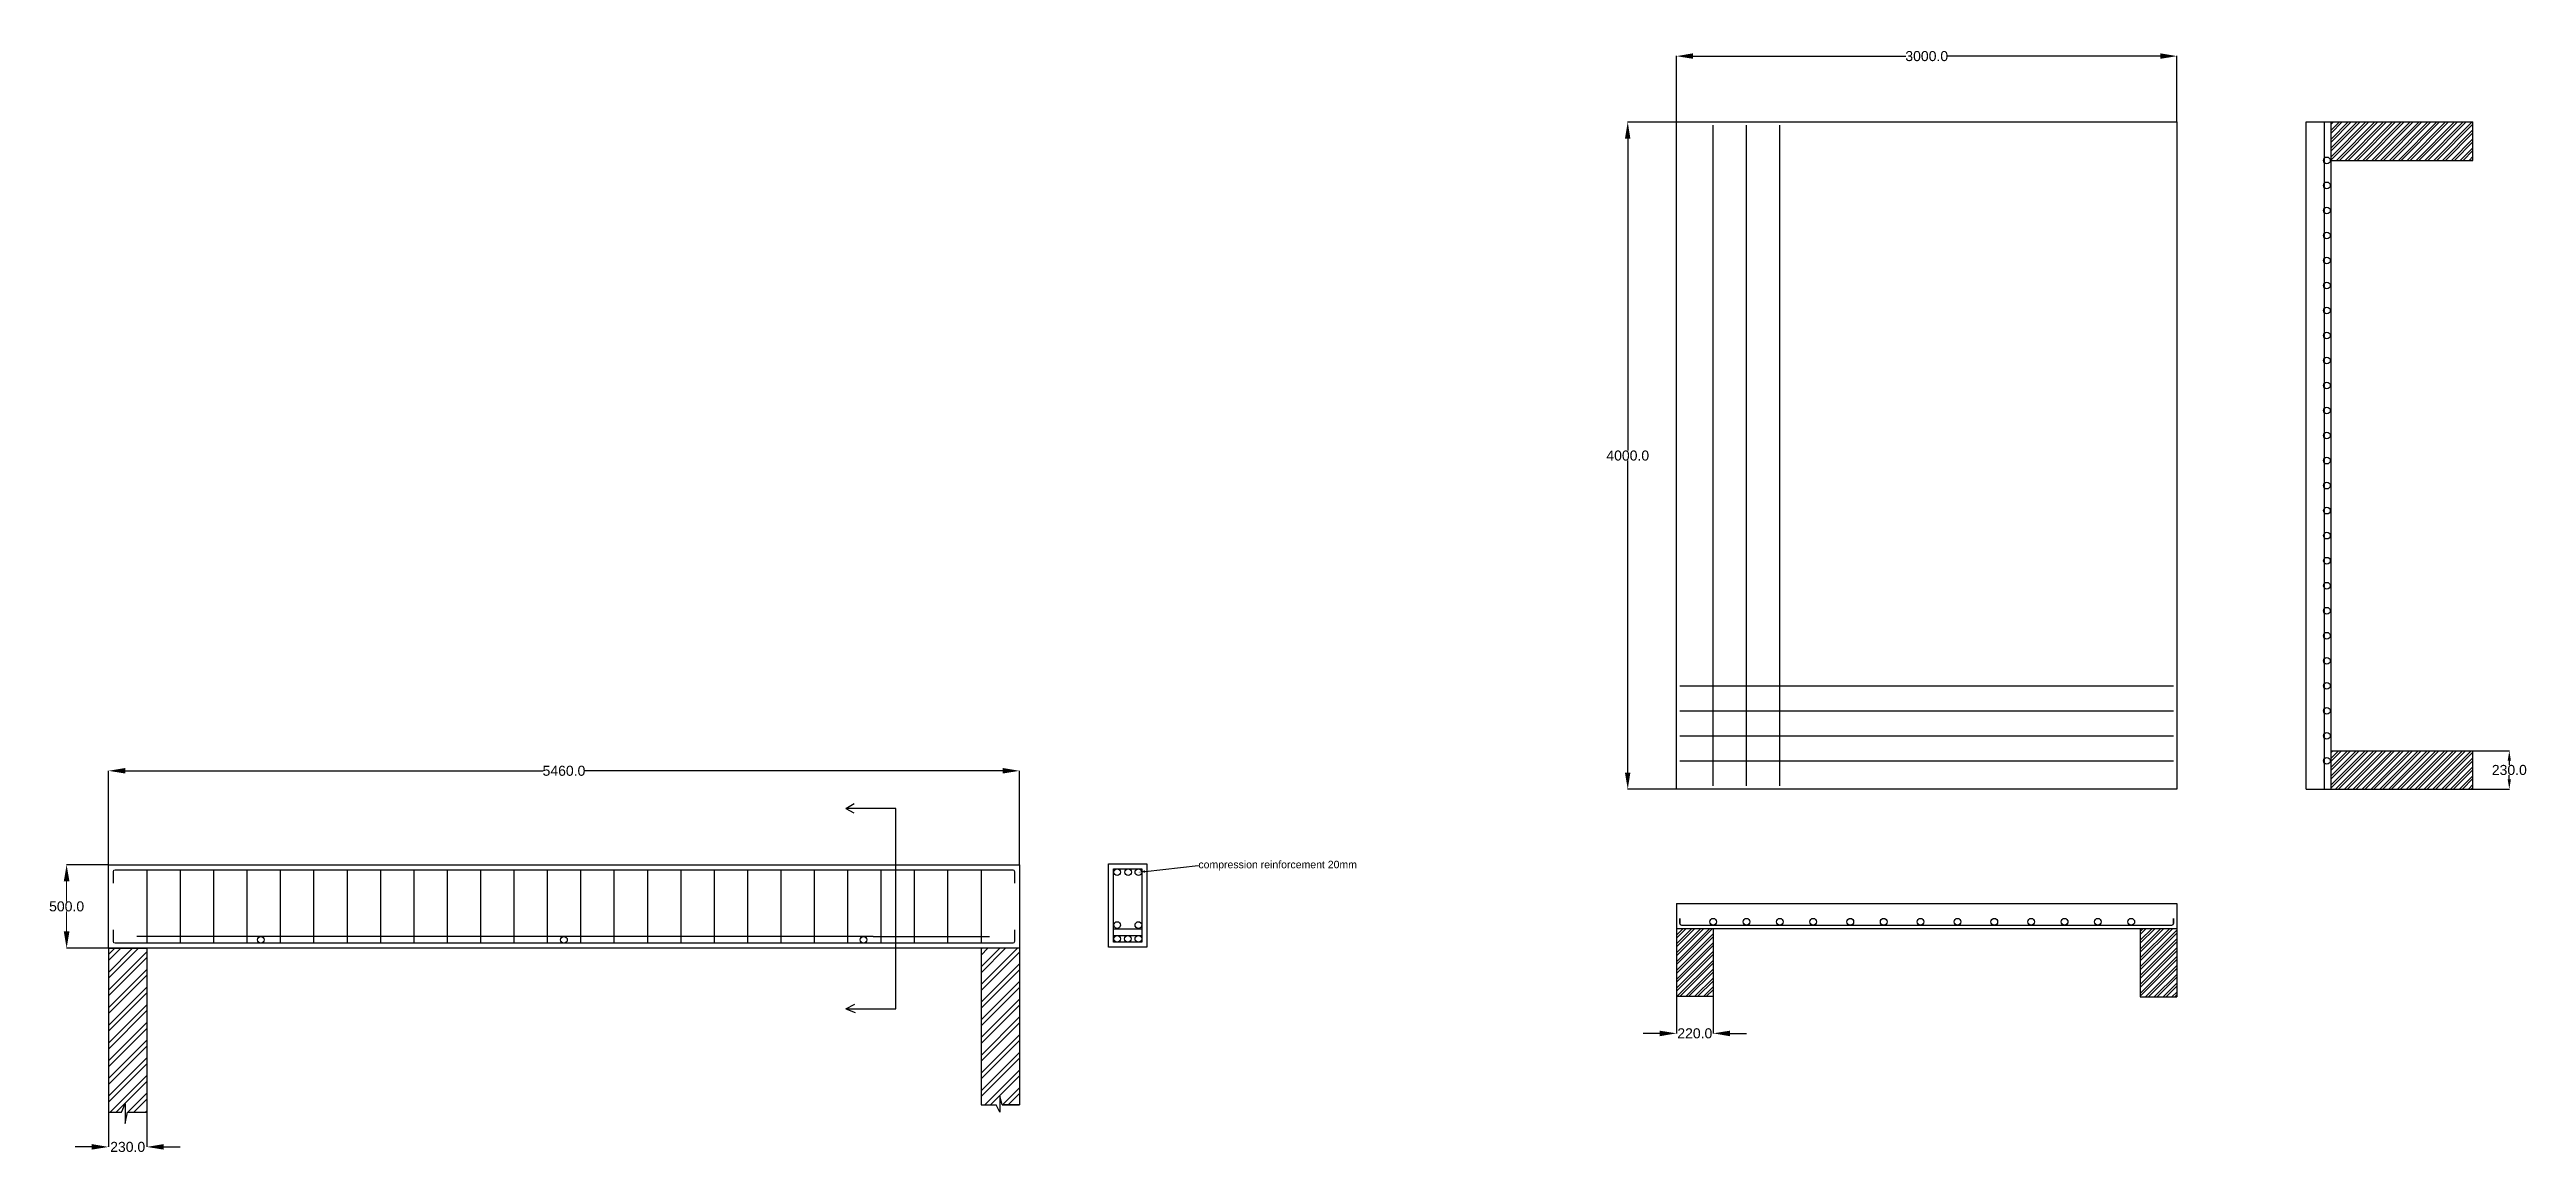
# Model space of a CAD drawing. Header units: millimetres. Extents: x 4097 to 18943, y -1409 to 5210.
import ezdxf
from ezdxf import colors
from ezdxf.entities.mleader import LeaderData, LeaderLine
from ezdxf.math import Vec2, Vec3

# ---------------------------------------------------------------- set-up
doc = ezdxf.new("R2010")
doc.units = ezdxf.units.MM
doc.header["$MEASUREMENT"] = 0
doc.styles.get("Standard").update_dxf_attribs({"font": 'arial.ttf'})
doc.dimstyles.get("Standard").update_dxf_attribs({"dimtxt": 0.18, "dimasz": 0.18, "dimexe": 0.18, "dimexo": 0.0625, "dimgap": 0.09, "dimtad": 0, "dimtih": 1, "dimtoh": 1, "dimdec": 4, "dimzin": 0, "dimdsep": 46, "dimtxsty": 'Standard', "dimcen": 0.09, "dimadec": 0, "dimazin": 0, "dimtfac": 1, "dimtdec": 4, "dimtofl": 0, "dimtmove": 0, "dimatfit": 3, "dimfxl": 1, "dimtolj": 1, "dimtzin": 0, "dimarcsym": 0})

# ---------------------------------------------------------------- blocks, each defined once
blk = doc.blocks.new('*D2')
at = {"color": 0, "lineweight": -2, "transparency": 16777216}
for p, q in [((13848, 4775), (13848, 5171)), ((13948, 5170), (15223, 5170)), ((16748, 5170), (15472, 5170)), ((16848, 4775), (16848, 5171))]:
    blk.add_line(p, q, dxfattribs=at)
at = {"color": 0, "transparency": 16777216}
for points in [[(13948, 5187), (13948, 5154), (13848, 5170)], [(16748, 5187), (16748, 5154), (16848, 5170)]]:
    blk.add_solid(points, dxfattribs=at)
at = {"layer": 'Defpoints', "color": 0, "transparency": 16777216}
for p in [(16848, 5170), (13848, 4775), (16848, 4775)]:
    blk.add_point(p, dxfattribs=at)
at = {"color": 0, "transparency": 16777216, "insert": (15348, 5170), "char_height": 60, "attachment_point": 5}
blk.add_mtext('\\A1;3000.0', dxfattribs=at)
blk = doc.blocks.new('*D3')
at = {"color": 0, "lineweight": -2, "transparency": 16777216}
for p, q in [((13847, 4775), (13555, 4775)), ((13847, 775), (13555, 775))]:
    blk.add_line(p, q, dxfattribs=at)
at = {"color": 0, "lineweight": -3, "transparency": 16777216}
for p, q in [((13556, 4675), (13556, 2806)), ((13556, 875), (13556, 2745))]:
    blk.add_line(p, q, dxfattribs=at)
at = {"color": 0, "transparency": 16777216}
for points in [[(13539, 4675), (13572, 4675), (13556, 4775)], [(13539, 875), (13572, 875), (13556, 775)]]:
    blk.add_solid(points, dxfattribs=at)
at = {"layer": 'Defpoints', "color": 0, "transparency": 16777216}
for p in [(13848, 4775), (13556, 775), (13848, 775)]:
    blk.add_point(p, dxfattribs=at)
at = {"color": 0, "transparency": 16777216, "insert": (13556, 2775), "char_height": 60, "attachment_point": 5}
blk.add_mtext('\\A1;4000.0', dxfattribs=at)
blk = doc.blocks.new('*D4')
at = {"color": 0, "lineweight": -2, "transparency": 16777216}
for p, q in [((4450, 322), (4450, 885)), ((4550, 885), (7055, 885)), ((9810, 885), (7304, 885)), ((9910, 322), (9910, 885))]:
    blk.add_line(p, q, dxfattribs=at)
at = {"color": 0, "transparency": 16777216}
for points in [[(4550, 902), (4550, 869), (4450, 885)], [(9810, 902), (9810, 869), (9910, 885)]]:
    blk.add_solid(points, dxfattribs=at)
at = {"layer": 'Defpoints', "color": 0, "transparency": 16777216}
for p in [(9910, 885), (4450, 322), (9910, 322)]:
    blk.add_point(p, dxfattribs=at)
at = {"color": 0, "transparency": 16777216, "insert": (7180, 885), "char_height": 60, "attachment_point": 5}
blk.add_mtext('\\A1;5460.0', dxfattribs=at)
blk = doc.blocks.new('*D5')
at = {"color": 0, "lineweight": -2, "transparency": 16777216}
for p, q in [((4450, 322), (4199, 322)), ((4450, -178), (4199, -178))]:
    blk.add_line(p, q, dxfattribs=at)
at = {"color": 0, "lineweight": 15, "transparency": 16777216}
for p, q in [((4199, 222), (4199, 102)), ((4199, -78), (4199, 41))]:
    blk.add_line(p, q, dxfattribs=at)
at = {"color": 0, "transparency": 16777216}
for points in [[(4182, 222), (4216, 222), (4199, 322)], [(4182, -78), (4216, -78), (4199, -178)]]:
    blk.add_solid(points, dxfattribs=at)
at = {"layer": 'Defpoints', "color": 0, "transparency": 16777216}
for p in [(4450, 322), (4199, -178), (4450, -178)]:
    blk.add_point(p, dxfattribs=at)
at = {"color": 0, "transparency": 16777216, "insert": (4199, 72), "char_height": 60, "attachment_point": 5}
blk.add_mtext('\\A1;500.0', dxfattribs=at)
blk = doc.blocks.new('*D6')
at = {"color": 0, "lineweight": -2, "transparency": 16777216}
for p, q in [((4450, -1162), (4450, -1370)), ((4680, -1162), (4680, -1370)), ((4350, -1370), (4250, -1370)), ((4780, -1370), (4880, -1370))]:
    blk.add_line(p, q, dxfattribs=at)
at = {"color": 0, "transparency": 16777216}
for points in [[(4350, -1353), (4350, -1386), (4450, -1370)], [(4780, -1353), (4780, -1386), (4680, -1370)]]:
    blk.add_solid(points, dxfattribs=at)
at = {"layer": 'Defpoints', "color": 0, "transparency": 16777216}
for p in [(4450, -1162), (4680, -1162), (4680, -1370)]:
    blk.add_point(p, dxfattribs=at)
at = {"color": 0, "transparency": 16777216, "insert": (4565, -1370), "char_height": 60, "attachment_point": 5}
blk.add_mtext('\\A1;230.0', dxfattribs=at)
blk = doc.blocks.new('*D7')
at = {"color": 0, "lineweight": -2, "transparency": 16777216}
for p, q in [((13848, -467), (13848, -689)), ((14068, -467), (14068, -689)), ((13748, -689), (13648, -689)), ((14168, -689), (14268, -689))]:
    blk.add_line(p, q, dxfattribs=at)
at = {"color": 0, "transparency": 16777216}
for points in [[(13748, -673), (13748, -706), (13848, -689)], [(14168, -673), (14168, -706), (14068, -689)]]:
    blk.add_solid(points, dxfattribs=at)
at = {"layer": 'Defpoints', "color": 0, "transparency": 16777216}
for p in [(13848, -467), (14068, -467), (14068, -689)]:
    blk.add_point(p, dxfattribs=at)
at = {"color": 0, "transparency": 16777216, "insert": (13958, -689), "char_height": 60, "attachment_point": 5}
blk.add_mtext('\\A1;220.0', dxfattribs=at)
blk = doc.blocks.new('*D9')
at = {"color": 0, "lineweight": -2, "transparency": 16777216}
for p, q in [((18622, 1005), (18841, 1005)), ((18840, 945), (18840, 921)), ((18622, 775), (18841, 775)), ((18840, 835), (18840, 860))]:
    blk.add_line(p, q, dxfattribs=at)
at = {"color": 0, "transparency": 16777216}
for points in [[(18830, 945), (18850, 945), (18840, 1005)], [(18830, 835), (18850, 835), (18840, 775)]]:
    blk.add_solid(points, dxfattribs=at)
at = {"layer": 'Defpoints', "color": 0, "transparency": 16777216}
for p in [(18622, 1005), (18622, 775), (18840, 775)]:
    blk.add_point(p, dxfattribs=at)
at = {"color": 0, "transparency": 16777216, "insert": (18840, 890), "char_height": 60, "attachment_point": 5}
blk.add_mtext('\\A1;230.0', dxfattribs=at)

msp = doc.modelspace()

# ---------------------------------------------------------------- hatches: boundary and pattern name
h = msp.add_hatch()
h.set_pattern_fill('ANSI32', color=256, scale=100)
h.paths.add_polyline_path([(18621.95, 775.26), (18621.95, 1005.26), (17771.95, 1005.26), (17771.95, 775.26)])
h.paths.add_polyline_path([(17771.95, 4775.26), (17771.95, 4545.26), (18621.95, 4545.26), (18621.95, 4775.26)])
h = msp.add_hatch()
h.set_pattern_fill('ANSI32', color=256, scale=100)
h.paths.add_polyline_path([(14067.53, -59.58), (13847.53, -59.58), (13847.53, -466.67), (14067.53, -466.67)])
h.paths.add_polyline_path([(16847.53, -59.58), (16627.53, -59.58), (16627.53, -470.67), (16847.53, -470.67)])
h = msp.add_hatch()
h.set_pattern_fill('ANSI32', color=256, scale=200)
h.paths.add_polyline_path([(4679.74, -178.35), (4449.74, -178.35), (4449.74, -1161.59), (4679.74, -1161.59), (4679.74, -1158.39)])
h.paths.add_polyline_path([(9909.74, -178.35), (9679.74, -178.35), (9679.74, -1116.96), (9909.74, -1116.96)])

# ---------------------------------------------------------------- linework, layer by layer
for p, q in [((14067.53, 795.26), (14067.53, 4755.26)), ((14267.53, 795.26), (14267.53, 4755.26)), ((14467.53, 795.26), (14467.53, 4755.26)), ((17621.95, 775.26), (17621.95, 4775.26)), ((17621.95, 4775.26), (18621.95, 4775.26)), ((17731.95, 775.26), (17731.95, 4775.26)), ((17771.95, 775.26), (17771.95, 4775.26)), ((18621.95, 4545.26), (18621.95, 4775.26)), ((17771.95, 4545.26), (18621.95, 4545.26)), ((13867.53, 1395.26), (16827.53, 1395.26)), ((13867.53, 1245.26), (16827.53, 1245.26)), ((13867.53, 1095.26), (16827.53, 1095.26)), ((13867.53, 945.26), (16827.53, 945.26)), ((17771.95, 1005.26), (18621.95, 1005.26)), ((18621.95, 775.26), (18621.95, 1005.26)), ((17621.95, 775.26), (18621.95, 775.26)), ((8869.24, 658.71), (8918.46, 688.29)), ((8869.24, 658.71), (8916.77, 632.84)), ((4679.74, 291.65), (4679.74, -148.35)), ((4879.74, 291.65), (4879.74, -148.35)), ((5079.74, 291.65), (5079.74, -148.35)), ((5279.74, 291.65), (5279.74, -148.35)), ((5479.74, 291.65), (5479.74, -148.35)), ((5679.74, 291.65), (5679.74, -148.35)), ((5879.74, 291.65), (5879.74, -148.35)), ((6079.74, 291.65), (6079.74, -148.35)), ((6279.74, 291.65), (6279.74, -148.35)), ((6479.74, 291.65), (6479.74, -148.35)), ((6679.74, 291.65), (6679.74, -148.35)), ((6879.74, 291.65), (6879.74, -148.35)), ((7079.74, 291.65), (7079.74, -148.35)), ((7279.74, 291.65), (7279.74, -148.35)), ((7479.74, 291.65), (7479.74, -148.35)), ((7679.74, 291.65), (7679.74, -148.35)), ((7879.74, 291.65), (7879.74, -148.35)), ((8079.74, 291.65), (8079.74, -148.35)), ((8279.74, 291.65), (8279.74, -148.35)), ((8479.74, 291.65), (8479.74, -148.35)), ((8679.74, 291.65), (8679.74, -148.35)), ((8879.74, 291.65), (8879.74, -148.35)), ((9079.74, 291.65), (9079.74, -148.35)), ((9279.74, 291.65), (9279.74, -148.35)), ((9479.74, 291.65), (9479.74, -148.35)), ((9679.74, 291.65), (9679.74, -148.35)), ((13847.53, 90.42), (13847.53, 90.42)), ((13847.53, 90.42), (16847.53, 90.42)), ((13847.53, 90.42), (13847.53, -466.67)), ((13867.53, 0.42), (13867.53, -29.58)), ((13867.53, -29.58), (13867.53, 0.42)), ((16827.53, 0.42), (16827.53, -29.58)), ((16827.53, -29.58), (16827.53, 0.42)), ((16827.53, 0.42), (16827.53, 0.42)), ((16847.53, 90.42), (16847.53, -470.67)), ((5362.72, -108.35), (4620.35, -108.35)), ((9033.24, -108.35), (5362.72, -108.35)), ((9033.24, -108.35), (9730.22, -108.35)), ((10474.16, -61.76), (10644.16, -61.76)), ((10474.16, -141.76), (10474.16, -101.76)), ((10474.16, -101.76), (10644.16, -101.76)), ((10474.16, -141.76), (10474.16, -111.76)), ((10474.16, -141.76), (10474.16, -121.76)), ((13847.53, -39.58), (13847.53, -39.58)), ((13847.53, -39.58), (13847.53, -39.58)), ((13847.53, -39.58), (13847.53, -39.58)), ((13847.53, -39.58), (13847.53, -39.58)), ((13847.53, -39.58), (13847.53, -39.58)), ((13847.53, -59.58), (16847.53, -59.58)), ((13877.53, -39.58), (16817.53, -39.58)), ((14067.53, -59.58), (14067.53, -466.67)), ((16627.53, -59.58), (16627.53, -470.67)), ((4449.74, -178.35), (4449.74, -1161.59)), ((4449.74, -178.35), (4679.74, -178.35)), ((4679.74, -178.35), (4679.74, -1158.39)), ((9909.74, -178.35), (9679.74, -178.35)), ((9679.74, -178.35), (9679.74, -178.35)), ((9679.74, -178.35), (9679.74, -1116.96)), ((9909.74, -178.35), (9909.74, -1116.96)), ((8869.24, -541.29), (8923.5, -514.83)), ((8869.24, -541.29), (8925.18, -563.56)), ((13847.53, -466.67), (14067.53, -466.67)), ((16627.53, -470.67), (16847.53, -470.67)), ((4449.74, -1161.59), (4528.1, -1161.59)), ((4449.74, -1161.59), (4528.1, -1161.59)), ((4528.1, -1161.59), (4549.83, -1112.11)), ((4549.83, -1112.11), (4549.83, -1229.4)), ((4549.83, -1229.4), (4564.74, -1161.59)), ((4564.74, -1161.59), (4679.74, -1161.59)), ((4679.74, -1158.39), (4679.74, -1161.59)), ((9679.74, -1116.96), (9769.54, -1116.96)), ((9679.74, -1116.96), (9769.54, -1116.96)), ((9679.74, -1116.96), (9769.54, -1116.96)), ((9679.74, -1116.96), (9769.54, -1116.96)), ((9679.74, -1116.96), (9769.54, -1116.96)), ((9679.74, -1116.96), (9769.54, -1116.96)), ((9679.74, -1116.96), (9769.54, -1116.96)), ((9792.16, -1162.33), (9769.54, -1116.96)), ((9807.22, -1116.96), (9792.16, -1066.37)), ((9792.16, -1066.37), (9792.16, -1162.33)), ((9795.54, -1116.96), (9795.54, -1116.96)), ((9909.74, -1116.96), (9807.22, -1116.96)), ((9807.22, -1116.96), (9909.74, -1116.96))]:
    msp.add_line(p, q)
for points in [[(13847.53, 4775.26), (16847.53, 4775.26), (16847.53, 775.26), (13847.53, 775.26)], [(4449.74, 321.65), (9909.74, 321.65), (9909.74, -178.35), (4449.74, -178.35)], [(10444.16, 328.24), (10674.16, 328.24), (10674.16, -171.76), (10444.16, -171.76)], [(10474.16, 298.24), (10644.16, 298.24), (10644.16, -141.76), (10474.16, -141.76)]]:
    msp.add_lwpolyline(points, close=True)
msp.add_lwpolyline([(8869.24, -541.29), (9169.24, -541.29), (9169.24, 658.71), (8869.24, 658.71)])
for points in [[(4479.74, 211.65), (4479.74, 281.65, -0.41421356), (4489.74, 291.65), (9869.74, 291.65, -0.41421356), (9879.74, 281.65), (9879.74, 211.65)], [(9879.74, -68.35), (9879.74, -138.35, -0.41421356), (9869.74, -148.35), (4489.74, -148.35, -0.41421356), (4479.74, -138.35), (4479.74, -68.35)]]:
    msp.add_lwpolyline(points, format="xyb")
for centre in [(17746.82, 4545.01), (17746.82, 4395.01), (17746.82, 4245.01), (17746.82, 4095.01), (17746.82, 3945.01), (17746.82, 3795.01), (17746.82, 3645.01), (17746.82, 3495.01), (17746.82, 3345.01), (17746.82, 3195.01), (17746.82, 3045.01), (17746.82, 2895.01), (17746.82, 2745.01), (17746.82, 2595.01), (17746.82, 2445.01), (17746.82, 2295.01), (17746.82, 2145.01), (17746.82, 1995.01), (17746.82, 1845.01), (17746.82, 1695.01), (17746.82, 1545.01), (17746.82, 1395.01), (17746.82, 1245.01), (17746.82, 1095.01), (17746.82, 945.01), (10496.2, 277.18), (10561.81, 277.18), (10622.95, 277.18), (14067.53, -19.58), (14267.53, -19.58), (14267.53, -19.58), (14467.53, -19.58), (14467.53, -19.58), (14467.53, -19.58), (14467.53, -19.58), (14667.53, -19.58), (14667.53, -19.58), (14667.53, -19.58), (14890.06, -19.58), (14890.06, -19.58), (15090.06, -19.58), (15090.06, -19.58), (15311.08, -19.58), (15532.09, -19.58), (15753.11, -19.58), (15974.12, -19.58), (16174.12, -19.58), (16174.12, -19.58), (16174.59, -19.58), (16374.12, -19.58), (16574.12, -19.58), (5362.72, -128.35), (7179.74, -128.35), (8974.77, -128.35), (10495.24, -39.5), (10495.24, -121.76), (10559.16, -121.76), (10622.79, -39.5), (10622.79, -121.76)]:
    msp.add_circle(centre, 20)
for centre, start, end in [((13877.53, -29.58), 180, 270), ((16817.53, -29.58), 270, 0)]:
    msp.add_arc(centre, 10, start, end)

# ---------------------------------------------------------------- dimensions: what is measured, and where the dimension line sits
for base, p1, p2, picture, middle in [((16847.53, 5170.35), (13847.53, 4775.26), (16847.53, 4775.26), '*D2', (15347.53, 5170.35)), ((9909.74, 885.26), (4449.74, 321.65), (9909.74, 321.65), '*D4', (7179.74, 885.26)), ((14067.53, -689.31), (13847.53, -466.67), (14067.53, -466.67), '*D7', (13957.53, -689.31)), ((4679.74, -1369.83), (4449.74, -1161.59), (4679.74, -1161.59), '*D6', (4564.74, -1369.83))]:
    dim = msp.add_linear_dim(base=base, p1=p1, p2=p2, dimstyle='Standard', override={"dimtxt": 60, "dimasz": 100, "dimdec": 1})
    dim.commit()
    dim.dimension.update_dxf_attribs({"geometry": picture, "text_midpoint": middle})
for base, p1, p2, override, picture, middle in [((13555.6, 775.26), (13847.53, 4775.26), (13847.53, 775.26), {"dimtxt": 60, "dimasz": 100, "dimdec": 1, "dimlwd": 65533}, '*D3', (13555.6, 2775.26)), ((18840.46, 775.26), (18621.95, 1005.26), (18621.95, 775.26), {"dimtxt": 60, "dimasz": 60, "dimdec": 1}, '*D9', (18840.46, 890.26)), ((4198.86, -178.35), (4449.74, 321.65), (4449.74, -178.35), {"dimtxt": 60, "dimasz": 100, "dimdec": 1, "dimlwd": 15}, '*D5', (4198.86, 71.65))]:
    dim = msp.add_linear_dim(base=base, p1=p1, p2=p2, angle=90, dimstyle='Standard', override=override)
    dim.commit()
    dim.dimension.update_dxf_attribs({"geometry": picture, "text_midpoint": middle})

# ---------------------------------------------------------------- leaders
ml = msp.add_multileader_mtext('Standard')
ml.set_content('compression reinforcement 20mm', color=256)
ml.set_leader_properties()
ml.build(insert=Vec2(0, 0))
ml.multileader.update_dxf_attribs({"dogleg_length": 0.36, "arrow_head_size": 40})
ctx = ml.context
ctx.base_point, ctx.char_height, ctx.arrow_head_size, ctx.landing_gap_size, ctx.plane_origin = Vec3(10982.47, 317.06), 45, 40, 0.09, Vec3(10622.95, 277.18)
notes = []
notes.append((ctx, [(0, (1, 1, 0), (10982.11, 317.06), (1, 0), 0.36, [(0, [(10622.95, 277.18)], 0, [])])]))
ctx.mtext.insert, ctx.mtext.flow_direction = Vec3(10982.56, 345.8), 5
for ctx, leaders in notes:
    for number, flags, end, landing, length, lines in leaders:
        leader = LeaderData()
        leader.index, (leader.has_last_leader_line, leader.has_dogleg_vector, leader.attachment_direction) = number, flags
        leader.last_leader_point, leader.dogleg_vector, leader.dogleg_length = Vec3(end), Vec3(landing), length
        for number, points, colour, breaks in lines:
            line = LeaderLine()
            line.index, line.vertices, line.color, line.breaks = number, Vec3.list(points), colors.encode_raw_color(colour), breaks
            leader.lines.append(line)
        ctx.leaders.append(leader)

doc.saveas('drawing.dxf')
